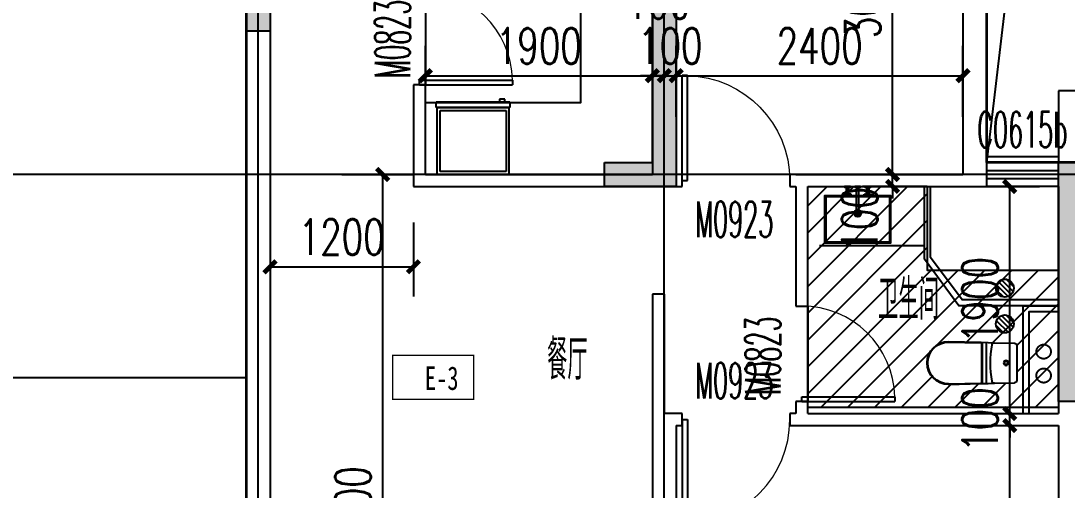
# Model space of a CAD drawing. Extents: x -59851 to 653804, y -249523 to 437614.
# Drawn here: x -25699 to -16943, y -106734 to -102810 of the extents above; entities that cross this region are included whole.
import ezdxf

# ---------------------------------------------------------------- set-up
doc = ezdxf.new("R2010")
doc.units = 0
doc.header["$LTSCALE"] = 1000
doc.header["$MEASUREMENT"] = 0
doc.linetypes.add('DASH', pattern=[0.35, 0.25, -0.1])
doc.linetypes.add('PS', pattern=[3200, 1500, -200, 1500])
doc.layers.add('33计全面积外廓线', color=21, linetype='Continuous', lineweight=35)
for name, color, linetype, plot in [('_S-PS(排水管)', 255, 'Continuous', False), ('A-area(算全面积)', 21, 'Continuous', False), ('A-area(算半面积)', 23, 'Continuous', False)]:
    doc.layers.add(name, color=color, linetype=linetype, plot=plot)
for name, color, linetype in [('_S-YS(雨水管)', 3, 'Continuous'), ('_S-空调立管', 7, 'Continuous'), ('A-Lvtry（卫生间）', 5, 'Continuous'), ('A-ROOF', 7, 'Continuous'), ('A-烟气道', 105, 'Continuous'), ('A-看线', 105, 'Continuous'), ('A-第三道尺寸线', 105, 'Continuous'), ('A-线脚看线', 9, 'Continuous'), ('A-降板区域', 251, 'Continuous'), ('DIM_ELEV', 3, 'Continuous'), ('DOTE', 16, 'Continuous'), ('NL', 5, 'Continuous'), ('PS', 6, 'PS'), ('PUB_HATCH', 8, 'Continuous'), ('PUB_TEXT', 7, 'Continuous'), ('WALL', 2, 'Continuous'), ('WINDOW', 4, 'Continuous'), ('WINDOW_TEXT', 7, 'Continuous'), ('ys', 154, 'Continuous'), ('剪力墙', 6, 'Continuous'), ('户型标示', 7, 'Continuous')]:
    doc.layers.add(name, color=color, linetype=linetype)
doc.styles.add('_TCH_DIM', font='SIMPLEX.shx', dxfattribs={"width": 0.7, "bigfont": 'GBCBIG.shx'})
doc.styles.add('_TCH_DIM_T3', font='SIMPLEX.shx', dxfattribs={"width": 0.705882, "bigfont": 'GBCBIG.shx'})
doc.styles.add('_TCH_WINDOW', font='SIMPLEX.shx', dxfattribs={"width": 0.7, "height": 3.5, "bigfont": 'GBCBIG.shx'})
doc.styles.get("Standard").update_dxf_attribs({"font": 'gbenor.shx', "width": 0.7, "bigfont": 'gbcbig.shx'})
doc.styles.add('黑体', font='simhei.ttf', dxfattribs={"width": 0.7})
doc.dimstyles.new('_TCH_ARCH&&100', dxfattribs={"dimtxt": 297.5, "dimasz": 100, "dimexe": 250, "dimexo": 300, "dimgap": 100, "dimtad": 1, "dimdec": 0, "dimzin": 0, "dimdsep": 46, "dimtxsty": '_TCH_DIM_T3', "dimblk": 'ARCHTICK', "dimcen": 0.09, "dimclrt": 7, "dimazin": 2, "dimtfac": 1, "dimtdec": 0, "dimtix": 1, "dimtmove": 2, "dimatfit": 3, "dimfxl": 0, "dimtolj": 1, "dimtzin": 0, "dimarcsym": 0})

# ---------------------------------------------------------------- blocks, each defined once
blk = doc.blocks.new('18fjlq0329')
at = {"layer": 'PUB_HATCH'}
for points in [[(-23813.7, -20544.5), (-23613.7, -20544.5), (-23613.7, -22544.5), (-23813.7, -22544.5), (-23813.7, -20744.5)], [(-20813.7, -23644.5), (-20413.7, -23644.5), (-20413.7, -20744.5), (-20963.7, -20744.5), (-20963.7, -20544.5), (-20213.7, -20544.5), (-20213.7, -23844.5), (-20413.7, -23844.5), (-20813.7, -23844.5)], [(-17013.7, -23644.5), (-16813.7, -23644.5), (-16813.7, -25644.5), (-17013.7, -25644.5), (-17013.7, -23844.5)]]:
    blk.add_hatch(color=256, dxfattribs=at).paths.add_polyline_path(points)
at = {"layer": '剪力墙'}
for points in [[(-23813.7, -20544.5), (-23613.7, -20544.5), (-23613.7, -22544.5), (-23813.7, -22544.5), (-23813.7, -20744.5)], [(-20813.7, -23644.5), (-20413.7, -23644.5), (-20413.7, -20744.5), (-20963.7, -20744.5), (-20963.7, -20544.5), (-20213.7, -20544.5), (-20213.7, -23844.5), (-20413.7, -23844.5), (-20813.7, -23844.5)], [(-17013.7, -23644.5), (-16813.7, -23644.5), (-16813.7, -25644.5), (-17013.7, -25644.5), (-17013.7, -23844.5)]]:
    blk.add_lwpolyline(points, close=True, dxfattribs=at)
blk.add_lwpolyline([(-17013.7, -23844.5), (-17013.7, -23844.5)], dxfattribs=at)
blk = doc.blocks.new('zhouxianssceng0329')
at = {"layer": 'DOTE'}
for p, q in [((-23713.7, 132089.9), (-23713.7, 156469.4)), ((-20313.7, 132089.9), (-20313.7, 143398.2)), ((5501.3, 140298.2), (-44988.6, 140298.2))]:
    blk.add_line(p, q, dxfattribs=at)
blk = doc.blocks.new('zhenzheng1417hxt0329')
at = {"layer": 'A-area(算全面积)'}
blk.add_lwpolyline([(-17613.7, 20870.7), (-17613.7, 13970.7), (-16213.7, 13970.7), (-16213.5, 17270.6), (-15613.7, 17270.7), (-15613.7, 17070.7), (-5513.7, 17070.7), (-5513.7, 20870.7)], close=True, dxfattribs=at)
at = {"layer": 'A-看线'}
blk.add_lwpolyline([(-17613.7, 13970.7), (-16916.1, 19872.7), (-5513.7, 20870.7)], dxfattribs=at)
blk = doc.blocks.new('188xj0329')
at = {"layer": 'A-线脚看线'}
blk.add_lwpolyline([(-17613.7, -28216.7), (-17013.7, -28216.7)], dxfattribs=at)
blk = doc.blocks.new('no2wuding0329')
at = {"layer": 'A-ROOF'}
for points in [[(-25563.6, 24698.2), (-29213.7, 24698.2), (-29213.7, 24898.2), (-29813.7, 24898.2), (-29813.7, 21598.2), (-30613.7, 21598.2), (-30613.7, 15698.2), (-27213.7, 15698.2)], [(-25563.6, 24648.2), (-29263.7, 24648.2), (-29263.7, 24848.2), (-29763.7, 24848.2), (-29763.7, 21548.2), (-30563.7, 21548.2), (-30563.7, 15748.2), (-27213.7, 15748.2)], [(-25563.6, 24498.2), (-29463.7, 24498.2), (-29613.7, 24498.2), (-29613.7, 21398.2), (-30413.7, 21398.2), (-30413.7, 15898.2), (-27213.7, 15898.2)], [(-30163.7, 15698.2), (-30163.7, 14948.2), (-27213.7, 14948.2)]]:
    blk.add_lwpolyline(points, dxfattribs=at)
at = {"layer": 'A-ROOF', "linetype": 'DASH'}
blk.add_lwpolyline([(-30113.7, 15698.2), (-30113.7, 14998.2), (-27213.7, 14998.2)], dxfattribs=at)
at = {"layer": 'A-烟气道'}
for points in [[(-27213.7, 24498.2), (-27213.7, 23818.2), (-26433.7, 23818.2), (-26433.7, 24498.2)], [(-27213.7, 24498.2), (-26433.7, 23818.2)], [(-26433.7, 24498.2), (-27213.7, 23818.2)]]:
    blk.add_lwpolyline(points, dxfattribs=at)
at = {"layer": 'A-烟气道', "linetype": 'DASH', "ltscale": 0.5}
for points in [[(-27113.7, 24498.2), (-27113.7, 23918.2), (-26533.7, 23918.2), (-26533.7, 24498.2)], [(-27013.7, 24498.2), (-27013.7, 24018.2), (-26633.7, 24018.2), (-26633.7, 24498.2)]]:
    blk.add_lwpolyline(points, dxfattribs=at)
at = {"layer": 'DIM_ELEV'}
for p, q in [((-27509.3, 24848.2), (-28783.3, 24848.2)), ((-27809.3, 24548.2), (-28109.3, 24848.2)), ((-27809.3, 24548.2), (-27509.3, 24848.2)), ((-30463.7, 20625.7), (-30763.7, 20925.7)), ((-30763.7, 20925.7), (-29489.7, 20925.7)), ((-30463.7, 20625.7), (-30163.7, 20925.7)), ((-27748.6, 19278.4), (-28048.6, 19578.4)), ((-28048.6, 19578.4), (-26774.6, 19578.4)), ((-27748.6, 19278.4), (-27448.6, 19578.4)), ((-28488.7, 16148.2), (-29762.8, 16148.2)), ((-28788.7, 15848.2), (-29088.7, 16148.2)), ((-28788.7, 15848.2), (-28488.7, 16148.2)), ((-28056.8, 15339.3), (-29330.9, 15339.3)), ((-28356.8, 15039.3), (-28656.8, 15339.3)), ((-28356.8, 15039.3), (-28056.8, 15339.3))]:
    blk.add_line(p, q, dxfattribs=at)
at = {"layer": 'PUB_TEXT', "style": '_TCH_DIM'}
for s, height, width, p in [('51.800', 297.5, 0.494118, (-28813.3, 24953.2)), ('51.800', 297.5, 0.494118, (-30219.7, 21030.7)), ('结构', 337.59, 0.7, (-26576.6, 19683.4)), ('50.510', 297.5, 0.494118, (-27504.6, 19683.4)), ('(', 297.5, 0.494118, (-26674.6, 19683.4)), (')', 297.5, 0.494118, (-26232.5, 19683.4)), ('51.800', 297.5, 0.494118, (-29792.8, 16253.2)), ('50.400', 297.5, 0.494118, (-29360.9, 15444.3))]:
    blk.add_text(s, height=height, dxfattribs=dict(at, width=width)).set_placement(p)
at = {"layer": 'PUB_TEXT', "width": 0.7}
blk.add_text('保温不上人屋面', height=337.59, dxfattribs=at).set_placement((-27704.4, 20349.2))
blk = doc.blocks.new('_LV13')
at = {"color": 0}
for p, q in [((-0.071, 0.495), (-0.495, 0.071)), ((0.183, 0.465), (-0.465, -0.183)), ((0.354, 0.354), (-0.354, -0.354)), ((0.465, 0.183), (-0.183, -0.465)), ((0.495, -0.071), (0.071, -0.495))]:
    blk.add_line(p, q, dxfattribs=at)
blk.add_circle((0, 0), 0.5)
blk = doc.blocks.new('jfdsjajkjkjkjkh')
at = {"layer": '_S-PS(排水管)'}
blk.add_lwpolyline([(-23558.7, 137478.3, 1), (-23448.7, 137478.3, 1)], format="xyb", close=True, dxfattribs=at)
at = {"layer": '_S-YS(雨水管)'}
blk.add_lwpolyline([(-20078.7, 137288.3, 1), (-20188.7, 137288.3, 1)], format="xyb", close=True, dxfattribs=at)
at = {"layer": '_S-空调立管'}
for points in [[(-17913.7, 146763.3, 1), (-17913.7, 146653.3, 1)], [(-20078.7, 137088.3, 1), (-20188.7, 137088.3, 1)]]:
    blk.add_lwpolyline(points, format="xyb", close=True, dxfattribs=at)
at = {"layer": 'NL', "ltscale": 0.5, "extrusion": (0, 0, -1), "xscale": -150, "yscale": 150, "zscale": -150, "rotation": 270}
for p in [(17913.7, 146908.3), (17463.7, 142438.3), (17463.7, 142138.3)]:
    blk.add_blockref('_LV13', p, dxfattribs=at)
at = {"layer": 'NL', "ltscale": 0.5, "extrusion": (0, 0, -1), "xscale": 150, "yscale": 150, "zscale": -150}
for p in [(19913.7, 137088.3), (23503.7, 136468.3)]:
    blk.add_blockref('_LV13', p, dxfattribs=at)
blk = doc.blocks.new('A$C2EEA3612')
at = {"linetype": 'Continuous'}
for p, q in [((-180, 570), (-172.9, 299.7)), ((-175, 570.2), (-168, 299.8)), ((175, 570.2), (168, 299.8)), ((180, 570), (172.9, 299.7)), ((-172.9, 299.7), (-171.1, 240)), ((-163, 295), (163, 295)), ((-163, 290), (163, 290)), ((172.9, 299.7), (171.1, 240)), ((-171.6, 255), (171.6, 255)), ((-171.1, 240), (-169.5, 186.6)), ((-169.5, 186.6), (-165.6, 19.4)), ((169.5, 186.6), (165.6, 19.4)), ((171.1, 240), (169.5, 186.6)), ((-145.6, 0), (145.6, 0))]:
    blk.add_line(p, q, dxfattribs=at)
for radius in [20, 15]:
    blk.add_circle((0, 90), radius, dxfattribs=at)
for centre, radius, start, end in [((0, 570), 180, 0, 180), ((0, 570), 175, 0, 180), ((-163, 300), 10, 181.7534, 270), ((-163, 300), 5, 181.7534, 270), ((163, 300), 5, 270, 358.2466), ((163, 300), 10, 270, 358.2466), ((-149.5, 187.2), 20, 99.85566, 181.7534), ((0, -673.3), 893.4, 80.14434, 99.85566), ((149.5, 187.2), 20, 358.2466, 80.14434), ((-145.6, 20), 20, 181.7534, 270), ((145.6, 20), 20, 270, 358.2466)]:
    blk.add_arc(centre, radius, start, end, dxfattribs=at)
blk = doc.blocks.new('g3wr')
at = {"color": 251}
blk.add_wipeout([(92376.5, 176270.3), (92376.5, 176416), (92376.5, 176561.6), (92382.1, 176575.5), (92395.9, 176581.5), (92459.4, 176583.5), (92576.3, 176580.9), (92666.2, 176588.6), (92736.4, 176588), (92946.5, 176596), (92946.5, 176591), (93056.8, 176558.2), (93056.8, 176558.2), (93126.5, 176416), (93075.6, 176297.8), (92946.5, 176236), (92831.5, 176244.5), (92676.2, 176243), (92576.3, 176251), (92395.9, 176250.4)], dxfattribs=at)
at = {"xscale": -1, "rotation": 270}
blk.add_blockref('A$C2EEA3612', (92376.5, 176416), dxfattribs=at)
blk = doc.blocks.new('BX1')
at = {"layer": 'A-Lvtry（卫生间）'}
for p, q in [((-560, 8), (-607.7, 8)), ((-607.7, 8), (-607.7, -608)), ((-560, -608), (-560, 8)), ((0, 0), (-560, 0)), ((0, -600), (0, 0)), ((-560, 0), (-560, -600)), ((-24, -24), (-536, -24)), ((-536, -24), (-536, -576)), ((-24, -576), (-24, -24)), ((-631.1, -564.3), (-631.1, -520)), ((-631.1, -520), (-607.7, -520)), ((-607.7, -520), (-607.7, -564.3)), ((-607.7, -564.3), (-631.1, -564.3)), ((-607.7, -608), (-560, -608)), ((-560, -600), (0, -600)), ((-536, -576), (-24, -576))]:
    blk.add_line(p, q, dxfattribs=at)
blk = doc.blocks.new('A$C12CE3BE6')
at = {"ltscale": 10}
for p, q in [((180, 469), (200, 469)), ((182.5, 422), (182.5, 442)), ((197.5, 442), (182.5, 442)), ((184.5, 442), (184.5, 469)), ((195.5, 442), (195.5, 469)), ((197.5, 422), (197.5, 442)), ((285.2, 469), (265.2, 469)), ((370, 469), (350, 469)), ((352.5, 422), (352.5, 442)), ((352.5, 442), (367.5, 442)), ((354.5, 442), (354.5, 469)), ((365.5, 442), (365.5, 469)), ((367.5, 422), (367.5, 442)), ((220, 412), (160, 412)), ((160, 412), (160, 405)), ((220, 405), (160, 405)), ((180, 412), (180, 435)), ((197.5, 422), (182.5, 422)), ((187, 412), (187, 422)), ((193, 412), (193, 422)), ((200, 412), (200, 435)), ((220, 405), (220, 412)), ((265.2, 260), (265.2, 435)), ((285.2, 260), (285.2, 435)), ((330, 412), (390, 412)), ((330, 405), (330, 412)), ((330, 405), (390, 405)), ((350, 412), (350, 435)), ((352.5, 422), (367.5, 422)), ((357, 412), (357, 422)), ((363, 412), (363, 422)), ((370, 412), (370, 435)), ((390, 412), (390, 405))]:
    blk.add_line(p, q, dxfattribs=at)
for p, q in [((260.9, 235.9), (289.1, 264.1)), ((260.9, 264.1), (289.1, 235.9))]:
    blk.add_line(p, q)
for points in [[(200, 435), (200, 469), (215, 469), (215, 475), (165, 475), (165, 469), (180, 469), (180, 435)], [(285.2, 435), (285.2, 469), (299.8, 469), (299.8, 475), (250.2, 475), (250.2, 469), (265.2, 469), (265.2, 435)], [(370, 435), (370, 469), (385, 469), (385, 475), (335, 475), (335, 469), (350, 469), (350, 435)]]:
    blk.add_lwpolyline(points, dxfattribs=at)
for points in [[(0, 0), (0, 400), (550, 400), (550, 0)], [(10, 10), (10, 390), (540, 390), (540, 10)]]:
    blk.add_lwpolyline(points, close=True)
for centre in [(190, 408.5), (360, 408.5)]:
    blk.add_circle(centre, 3.5, dxfattribs=at)
for radius in [29.1, 20]:
    blk.add_circle((275, 250), radius)
blk.add_arc((275.2, 260), 10, 180, 0, dxfattribs=at)
blk = doc.blocks.new('_ArchTick')
at = {"color": 0, "linetype": 'ByBlock', "const_width": 0.4}
blk.add_lwpolyline([(-0.5, -0.5), (0.5, 0.5)], dxfattribs=at)
blk = doc.blocks.new('*D834')
at = {"layer": 'A-第三道尺寸线', "color": 0, "lineweight": -2, "transparency": 16777216}
for p, q in [((-23013.7, -104094.3), (-22420.5, -104094.3)), ((-22670.5, -109694.3), (-22670.5, -104094.3)), ((-23013.7, -109694.3), (-22420.5, -109694.3))]:
    blk.add_line(p, q, dxfattribs=at)
at = {"layer": 'Defpoints', "color": 0, "transparency": 16777216}
for p in [(-23313.7, -104094.3), (-22670.5, -104094.3), (-23313.7, -109694.3)]:
    blk.add_point(p, dxfattribs=at)
at = {"layer": 'A-第三道尺寸线', "color": 0, "lineweight": -2, "transparency": 16777216, "xscale": 100, "yscale": 100, "zscale": 100}
for p, rotation in [((-22670.5, -104094.3), 90), ((-22670.5, -109694.3), 270)]:
    blk.add_blockref('_ArchTick', p, dxfattribs=dict(at, rotation=rotation))
at = {"layer": 'A-第三道尺寸线', "color": 7, "transparency": 16777216, "insert": (-22919.3, -106894.3), "char_height": 297.5, "attachment_point": 5, "rotation": 90, "style": '_TCH_DIM_T3'}
blk.add_mtext('\\A1;5600', dxfattribs=at)
blk = doc.blocks.new('*D838')
at = {"layer": 'A-第三道尺寸线', "color": 0, "lineweight": -2, "transparency": 16777216}
for p, q in [((-23613.7, -104494.3), (-23613.7, -105116)), ((-22413.7, -104494.3), (-22413.7, -105116)), ((-23613.7, -104866), (-22413.7, -104866))]:
    blk.add_line(p, q, dxfattribs=at)
at = {"layer": 'Defpoints', "color": 0, "transparency": 16777216}
for p in [(-23613.7, -104194.3), (-22413.7, -104194.3), (-22413.7, -104866)]:
    blk.add_point(p, dxfattribs=at)
at = {"layer": 'A-第三道尺寸线', "color": 0, "lineweight": -2, "transparency": 16777216, "xscale": 100, "yscale": 100, "zscale": 100, "rotation": 180}
blk.add_blockref('_ArchTick', (-23613.7, -104866), dxfattribs=at)
at = {"layer": 'A-第三道尺寸线', "color": 0, "lineweight": -2, "transparency": 16777216, "xscale": 100, "yscale": 100, "zscale": 100}
blk.add_blockref('_ArchTick', (-22413.7, -104866), dxfattribs=at)
at = {"layer": 'A-第三道尺寸线', "color": 7, "transparency": 16777216, "insert": (-23013.7, -104617.2), "char_height": 297.5, "attachment_point": 5, "style": '_TCH_DIM_T3'}
blk.add_mtext('\\A1;1200', dxfattribs=at)
blk = doc.blocks.new('*D839')
at = {"layer": 'A-第三道尺寸线', "color": 0, "lineweight": -2, "transparency": 16777216}
for p, q in [((-20213.7, -103611.8), (-20213.7, -103017.5)), ((-17813.7, -103611.8), (-17813.7, -103017.5)), ((-20213.7, -103267.5), (-17813.7, -103267.5))]:
    blk.add_line(p, q, dxfattribs=at)
at = {"layer": 'Defpoints', "color": 0, "transparency": 16777216}
for p in [(-17813.7, -103267.5), (-20213.7, -103911.8), (-17813.7, -103911.8)]:
    blk.add_point(p, dxfattribs=at)
at = {"layer": 'A-第三道尺寸线', "color": 0, "lineweight": -2, "transparency": 16777216, "xscale": 100, "yscale": 100, "zscale": 100, "rotation": 180}
blk.add_blockref('_ArchTick', (-20213.7, -103267.5), dxfattribs=at)
at = {"layer": 'A-第三道尺寸线', "color": 0, "lineweight": -2, "transparency": 16777216, "xscale": 100, "yscale": 100, "zscale": 100}
blk.add_blockref('_ArchTick', (-17813.7, -103267.5), dxfattribs=at)
at = {"layer": 'A-第三道尺寸线', "color": 7, "transparency": 16777216, "insert": (-19013.7, -103018.8), "char_height": 297.5, "attachment_point": 5, "style": '_TCH_DIM_T3'}
blk.add_mtext('\\A1;2400', dxfattribs=at)
blk = doc.blocks.new('*D840')
at = {"layer": 'A-第三道尺寸线', "color": 0, "lineweight": -2, "transparency": 16777216}
for p, q in [((-20313.7, -103611.8), (-20313.7, -103017.5)), ((-20213.7, -103611.8), (-20213.7, -103017.5)), ((-20313.7, -103267.5), (-20413.7, -103267.5)), ((-20313.7, -103267.5), (-20213.7, -103267.5)), ((-20213.7, -103267.5), (-20113.7, -103267.5))]:
    blk.add_line(p, q, dxfattribs=at)
at = {"layer": 'Defpoints', "color": 0, "transparency": 16777216}
for p in [(-20213.7, -103267.5), (-20313.7, -103911.8), (-20213.7, -103911.8)]:
    blk.add_point(p, dxfattribs=at)
at = {"layer": 'A-第三道尺寸线', "color": 0, "lineweight": -2, "transparency": 16777216, "xscale": 100, "yscale": 100, "zscale": 100}
blk.add_blockref('_ArchTick', (-20313.7, -103267.5), dxfattribs=at)
at = {"layer": 'A-第三道尺寸线', "color": 0, "lineweight": -2, "transparency": 16777216, "xscale": 100, "yscale": 100, "zscale": 100, "rotation": 180}
blk.add_blockref('_ArchTick', (-20213.7, -103267.5), dxfattribs=at)
at = {"layer": 'A-第三道尺寸线', "color": 7, "transparency": 16777216, "insert": (-20263.7, -103018.8), "char_height": 297.5, "attachment_point": 5, "style": '_TCH_DIM_T3'}
blk.add_mtext('\\A1;100', dxfattribs=at)
blk = doc.blocks.new('*D841')
at = {"layer": 'A-第三道尺寸线', "color": 0, "lineweight": -2, "transparency": 16777216}
for p, q in [((-20413.7, -103611.8), (-20413.7, -103017.5)), ((-20313.7, -103611.8), (-20313.7, -103017.5)), ((-20413.7, -103267.5), (-20513.7, -103267.5)), ((-20413.7, -103267.5), (-20313.7, -103267.5)), ((-20313.7, -103267.5), (-20213.7, -103267.5))]:
    blk.add_line(p, q, dxfattribs=at)
at = {"layer": 'Defpoints', "color": 0, "transparency": 16777216}
for p in [(-20313.7, -103267.5), (-20413.7, -103911.8), (-20313.7, -103911.8)]:
    blk.add_point(p, dxfattribs=at)
at = {"layer": 'A-第三道尺寸线', "color": 0, "lineweight": -2, "transparency": 16777216, "xscale": 100, "yscale": 100, "zscale": 100}
blk.add_blockref('_ArchTick', (-20413.7, -103267.5), dxfattribs=at)
at = {"layer": 'A-第三道尺寸线', "color": 0, "lineweight": -2, "transparency": 16777216, "xscale": 100, "yscale": 100, "zscale": 100, "rotation": 180}
blk.add_blockref('_ArchTick', (-20313.7, -103267.5), dxfattribs=at)
at = {"layer": 'A-第三道尺寸线', "color": 7, "transparency": 16777216, "insert": (-20363.7, -102642.5), "char_height": 297.5, "attachment_point": 5, "style": '_TCH_DIM_T3'}
blk.add_mtext('\\A1;100', dxfattribs=at)
blk = doc.blocks.new('*D842')
at = {"layer": 'A-第三道尺寸线', "color": 0, "lineweight": -2, "transparency": 16777216}
for p, q in [((-22313.7, -103611.8), (-22313.7, -103017.5)), ((-20413.7, -103611.8), (-20413.7, -103017.5)), ((-22313.7, -103267.5), (-20413.7, -103267.5))]:
    blk.add_line(p, q, dxfattribs=at)
at = {"layer": 'Defpoints', "color": 0, "transparency": 16777216}
for p in [(-20413.7, -103267.5), (-22313.7, -103911.8), (-20413.7, -103911.8)]:
    blk.add_point(p, dxfattribs=at)
at = {"layer": 'A-第三道尺寸线', "color": 0, "lineweight": -2, "transparency": 16777216, "xscale": 100, "yscale": 100, "zscale": 100, "rotation": 180}
blk.add_blockref('_ArchTick', (-22313.7, -103267.5), dxfattribs=at)
at = {"layer": 'A-第三道尺寸线', "color": 0, "lineweight": -2, "transparency": 16777216, "xscale": 100, "yscale": 100, "zscale": 100}
blk.add_blockref('_ArchTick', (-20413.7, -103267.5), dxfattribs=at)
at = {"layer": 'A-第三道尺寸线', "color": 7, "transparency": 16777216, "insert": (-21363.7, -103018.8), "char_height": 297.5, "attachment_point": 5, "style": '_TCH_DIM_T3'}
blk.add_mtext('\\A1;1900', dxfattribs=at)
blk = doc.blocks.new('*D843')
at = {"layer": 'A-第三道尺寸线', "color": 0, "lineweight": -2, "transparency": 16777216}
for p, q in [((-18113.7, -101094.3), (-18653.5, -101094.3)), ((-18403.5, -104094.3), (-18403.5, -101094.3)), ((-18113.7, -104094.3), (-18653.5, -104094.3))]:
    blk.add_line(p, q, dxfattribs=at)
at = {"layer": 'Defpoints', "color": 0, "transparency": 16777216}
for p in [(-18403.5, -101094.3), (-17813.7, -101094.3), (-17813.7, -104094.3)]:
    blk.add_point(p, dxfattribs=at)
at = {"layer": 'A-第三道尺寸线', "color": 0, "lineweight": -2, "transparency": 16777216, "xscale": 100, "yscale": 100, "zscale": 100}
for p, rotation in [((-18403.5, -101094.3), 90), ((-18403.5, -104094.3), 270)]:
    blk.add_blockref('_ArchTick', p, dxfattribs=dict(at, rotation=rotation))
at = {"layer": 'A-第三道尺寸线', "color": 7, "transparency": 16777216, "insert": (-18652.3, -102594.3), "char_height": 297.5, "attachment_point": 5, "rotation": 90, "style": '_TCH_DIM_T3'}
blk.add_mtext('\\A1;3000', dxfattribs=at)
blk = doc.blocks.new('*D844')
at = {"layer": 'A-第三道尺寸线', "color": 0, "lineweight": -2, "transparency": 16777216}
for p, q in [((-18403.5, -104094.3), (-18403.5, -103994.3)), ((-18113.7, -104094.3), (-18653.5, -104094.3)), ((-18403.5, -104194.3), (-18403.5, -104094.3)), ((-18113.7, -104194.3), (-18653.5, -104194.3)), ((-18403.5, -104194.3), (-18403.5, -104294.3))]:
    blk.add_line(p, q, dxfattribs=at)
at = {"layer": 'Defpoints', "color": 0, "transparency": 16777216}
for p in [(-18403.5, -104094.3), (-17813.7, -104094.3), (-17813.7, -104194.3)]:
    blk.add_point(p, dxfattribs=at)
at = {"layer": 'A-第三道尺寸线', "color": 0, "lineweight": -2, "transparency": 16777216, "xscale": 100, "yscale": 100, "zscale": 100}
for p, rotation in [((-18403.5, -104094.3), 270), ((-18403.5, -104194.3), 90)]:
    blk.add_blockref('_ArchTick', p, dxfattribs=dict(at, rotation=rotation))
at = {"layer": 'A-第三道尺寸线', "color": 7, "transparency": 16777216, "insert": (-18678.5, -104469.3), "char_height": 297.5, "attachment_point": 5, "rotation": 90, "style": '_TCH_DIM_T3'}
blk.add_mtext('\\A1;100', dxfattribs=at)
blk = doc.blocks.new('*D845')
at = {"layer": 'A-第三道尺寸线', "color": 0, "lineweight": -2, "transparency": 16777216}
for p, q in [((-17713.7, -104194.3), (-17172.5, -104194.3)), ((-17422.5, -106094.3), (-17422.5, -104194.3)), ((-17713.7, -106094.3), (-17172.5, -106094.3))]:
    blk.add_line(p, q, dxfattribs=at)
at = {"layer": 'Defpoints', "color": 0, "transparency": 16777216}
for p in [(-18013.7, -104194.3), (-17422.5, -104194.3), (-18013.7, -106094.3)]:
    blk.add_point(p, dxfattribs=at)
at = {"layer": 'A-第三道尺寸线', "color": 0, "lineweight": -2, "transparency": 16777216, "xscale": 100, "yscale": 100, "zscale": 100}
for p, rotation in [((-17422.5, -104194.3), 90), ((-17422.5, -106094.3), 270)]:
    blk.add_blockref('_ArchTick', p, dxfattribs=dict(at, rotation=rotation))
at = {"layer": 'A-第三道尺寸线', "color": 7, "transparency": 16777216, "insert": (-17671.2, -105144.3), "char_height": 297.5, "attachment_point": 5, "rotation": 90, "style": '_TCH_DIM_T3'}
blk.add_mtext('\\A1;1900', dxfattribs=at)
blk = doc.blocks.new('*D846')
at = {"layer": 'A-第三道尺寸线', "color": 0, "lineweight": -2, "transparency": 16777216}
for p, q in [((-17422.5, -106094.3), (-17422.5, -105994.3)), ((-17713.7, -106094.3), (-17172.5, -106094.3)), ((-17422.5, -106194.3), (-17422.5, -106094.3)), ((-17713.7, -106194.3), (-17172.5, -106194.3)), ((-17422.5, -106194.3), (-17422.5, -106294.3))]:
    blk.add_line(p, q, dxfattribs=at)
at = {"layer": 'Defpoints', "color": 0, "transparency": 16777216}
for p in [(-18013.7, -106094.3), (-17422.5, -106094.3), (-18013.7, -106194.3)]:
    blk.add_point(p, dxfattribs=at)
at = {"layer": 'A-第三道尺寸线', "color": 0, "lineweight": -2, "transparency": 16777216, "xscale": 100, "yscale": 100, "zscale": 100}
for p, rotation in [((-17422.5, -106094.3), 270), ((-17422.5, -106194.3), 90)]:
    blk.add_blockref('_ArchTick', p, dxfattribs=dict(at, rotation=rotation))
at = {"layer": 'A-第三道尺寸线', "color": 7, "transparency": 16777216, "insert": (-17671.3, -106144.3), "char_height": 297.5, "attachment_point": 5, "rotation": 90, "style": '_TCH_DIM_T3'}
blk.add_mtext('\\A1;100', dxfattribs=at)
blk = doc.blocks.new('*D847')
at = {"layer": 'A-第三道尺寸线', "color": 0, "lineweight": -2, "transparency": 16777216}
for p, q in [((-17713.7, -106194.3), (-17172.5, -106194.3)), ((-17422.5, -109694.3), (-17422.5, -106194.3)), ((-17713.7, -109694.3), (-17172.5, -109694.3))]:
    blk.add_line(p, q, dxfattribs=at)
at = {"layer": 'Defpoints', "color": 0, "transparency": 16777216}
for p in [(-18013.7, -106194.3), (-17422.5, -106194.3), (-18013.7, -109694.3)]:
    blk.add_point(p, dxfattribs=at)
at = {"layer": 'A-第三道尺寸线', "color": 0, "lineweight": -2, "transparency": 16777216, "xscale": 100, "yscale": 100, "zscale": 100}
for p, rotation in [((-17422.5, -106194.3), 90), ((-17422.5, -109694.3), 270)]:
    blk.add_blockref('_ArchTick', p, dxfattribs=dict(at, rotation=rotation))
at = {"layer": 'A-第三道尺寸线', "color": 7, "transparency": 16777216, "insert": (-17671.3, -107944.3), "char_height": 297.5, "attachment_point": 5, "rotation": 90, "style": '_TCH_DIM_T3'}
blk.add_mtext('\\A1;3500', dxfattribs=at)
blk = doc.blocks.new('*D1703')
at = {"layer": 'A-第三道尺寸线', "color": 0, "lineweight": -2, "transparency": 16777216}
for p, q in [((-16781.5, -101094.3), (-16262.9, -101094.3)), ((-16512.9, -103394.3), (-16512.9, -101094.3)), ((-16781.5, -103394.3), (-16262.9, -103394.3))]:
    blk.add_line(p, q, dxfattribs=at)
at = {"layer": 'Defpoints', "color": 0, "transparency": 16777216}
for p in [(-17081.5, -101094.3), (-16512.9, -101094.3), (-17081.5, -103394.3)]:
    blk.add_point(p, dxfattribs=at)
at = {"layer": 'A-第三道尺寸线', "color": 0, "lineweight": -2, "transparency": 16777216, "xscale": 100, "yscale": 100, "zscale": 100}
for p, rotation in [((-16512.9, -101094.3), 90), ((-16512.9, -103394.3), 270)]:
    blk.add_blockref('_ArchTick', p, dxfattribs=dict(at, rotation=rotation))
at = {"layer": 'A-第三道尺寸线', "color": 7, "transparency": 16777216, "insert": (-16761.7, -102244.3), "char_height": 297.5, "attachment_point": 5, "rotation": 90, "style": '_TCH_DIM_T3'}
blk.add_mtext('\\A1;2300', dxfattribs=at)
blk = doc.blocks.new('$DorLib2D$00000001')
for p, q in [((0.45, 0.975), (0.5, 0.975)), ((0.45, 0), (0.45, 0.975)), ((0.5, 0), (0.5, 0.975)), ((0.5, 0), (0.45, 0))]:
    blk.add_line(p, q)
at = {"lineweight": 13}
blk.add_arc((0.475, 0), 0.975, 91.46928, 180, dxfattribs=at)
blk = doc.blocks.new('$TCHSYS$WIN2D')
for p, q in [((-0.5, 0.5), (0.5, 0.5)), ((-0.5, 0.5), (-0.5, -0.5)), ((0.5, 0.5), (0.5, -0.5)), ((0.5, 0.167), (-0.5, 0.167)), ((0.5, -0.167), (-0.5, -0.167)), ((-0.5, -0.5), (0.5, -0.5))]:
    blk.add_line(p, q)

msp = doc.modelspace()

# ---------------------------------------------------------------- hatches: boundary and pattern name
at = {"layer": 'A-降板区域'}
h = msp.add_hatch(dxfattribs=at)
h.set_pattern_fill('ANSI31', color=256, scale=100)
h.set_pattern_definition([(45, (1599.37, -3495.35), (-112.2532, 112.2532), [])])
h.paths.add_polyline_path([(-19113.7, -104194.3), (-18113.7, -104194.3), (-18113.7, -104894.3), (-17013.7, -104894.3), (-17013.7, -106044.3), (-19113.7, -106044.3)])

# ---------------------------------------------------------------- linework, layer by layer
at = {"layer": '33计全面积外廓线'}
msp.add_lwpolyline([(-16213.7, -103994.3), (-17613.7, -103994.3), (-17613.7, -100894.3), (-23813.7, -100894.3), (-23813.7, -109894.3), (186.3, -109894.3)], dxfattribs=at)
at = {"layer": 'A-Lvtry（卫生间）', "ltscale": 3}
msp.add_line((-18135.2, -104692), (-19013.8, -104692), dxfattribs=at)
for points in [[(-22013.8, -101694.3), (-21013.8, -101694.3), (-21013.8, -103494.3), (-22313.8, -103494.3)], [(-17013.7, -105192), (-17849.3, -105192), (-18135.2, -104802.3), (-18135.2, -104194.3)], [(-17013.7, -105142), (-17820.6, -105142), (-18085.2, -104788.7), (-18085.2, -104194.3)]]:
    msp.add_lwpolyline(points, dxfattribs=at)
at = {"layer": 'A-降板区域'}
msp.add_lwpolyline([(-19113.7, -104194.3), (-18113.7, -104194.3), (-18113.7, -104894.3), (-18113.7, -104894.3), (-17013.7, -104894.3), (-17013.7, -106044.3), (-19113.7, -106044.3)], close=True, dxfattribs=at)
at = {"layer": 'PS', "ltscale": 0.5}
for centre in [(-17138.7, -105575.8), (-17138.7, -105775.8)]:
    msp.add_circle(centre, 60, dxfattribs=at)
at = {"layer": 'WALL'}
for p, q in [((-23813.7, -100894.3), (-23813.7, -109794.3)), ((-17613.7, -100894.3), (-17613.7, -103994.3)), ((-23613.7, -101094.3), (-23613.7, -109694.3)), ((-20413.7, -101094.3), (-20413.7, -104094.3)), ((-20213.7, -101094.3), (-20213.7, -104094.3)), ((-17813.7, -101094.3), (-17813.7, -104094.3)), ((-22313.7, -103344.3), (-22413.7, -103344.3)), ((-22413.7, -103344.3), (-22413.7, -104194.3)), ((-22313.7, -104094.3), (-22313.7, -103344.3)), ((-17013.7, -103394.3), (-17013.7, -103994.3)), ((-16813.7, -103394.3), (-17013.7, -103394.3)), ((-17613.7, -104194.3), (-17613.7, -103994.3)), ((-17013.7, -104194.3), (-17013.7, -103994.3)), ((-22313.7, -104094.3), (-20413.7, -104094.3)), ((-20163.7, -104094.3), (-20213.7, -104094.3)), ((-20163.7, -104194.3), (-20163.7, -104094.3)), ((-19213.7, -104094.3), (-19263.7, -104094.3)), ((-19263.7, -104094.3), (-19263.7, -104194.3)), ((-19213.7, -104094.3), (-17813.7, -104094.3)), ((-22413.7, -104194.3), (-20313.7, -104194.3)), ((-20313.7, -104194.3), (-20163.7, -104194.3)), ((-19263.7, -104194.3), (-19213.7, -104194.3)), ((-19213.7, -104194.3), (-19213.7, -105194.3)), ((-19113.7, -105194.3), (-19113.7, -104194.3)), ((-19113.7, -104194.3), (-17713.7, -104194.3)), ((-17713.7, -104194.3), (-17613.7, -104194.3)), ((-17013.7, -104194.3), (-17013.7, -106094.3)), ((-20413.7, -105094.3), (-20413.7, -106094.3)), ((-20313.7, -105094.3), (-20413.7, -105094.3)), ((-20313.7, -105094.3), (-20313.7, -106094.3)), ((-19213.7, -105194.3), (-19113.7, -105194.3)), ((-19113.7, -105994.3), (-19213.7, -105994.3)), ((-19213.7, -105994.3), (-19213.7, -106094.3)), ((-19113.7, -106094.3), (-19113.7, -105994.3)), ((-20413.7, -106094.3), (-20413.7, -109694.3)), ((-20163.7, -106094.3), (-20313.7, -106094.3)), ((-20163.7, -106194.3), (-20163.7, -106094.3)), ((-19213.7, -106094.3), (-19263.7, -106094.3)), ((-19263.7, -106094.3), (-19263.7, -106194.3)), ((-19113.7, -106094.3), (-17013.7, -106094.3)), ((-20213.7, -106194.3), (-20163.7, -106194.3)), ((-20213.7, -106194.3), (-20213.7, -109694.3)), ((-19263.7, -106194.3), (-19213.7, -106194.3)), ((-19213.7, -106194.3), (-17013.7, -106194.3)), ((-17013.7, -106194.3), (-17013.7, -109694.3))]:
    msp.add_line(p, q, dxfattribs=at)
for points in [[(-17013.7, -105194.3), (-17313.7, -105194.3), (-17313.7, -106094.3)], [(-17013.7, -105244.3), (-17263.7, -105244.3), (-17263.7, -106094.3)]]:
    msp.add_lwpolyline(points, dxfattribs=at)
at = {"layer": 'WINDOW'}
for p, q in [((-22313.7, -102544.3), (-22313.7, -103344.3)), ((-19113.7, -105194.3), (-19113.7, -105994.3))]:
    msp.add_line(p, q, dxfattribs=at)
at = {"layer": 'ys'}
msp.add_lwpolyline([(-23813.7, -105794.3), (-30413.7, -105794.3)], dxfattribs=at)
at = {"layer": '户型标示', "color": 2, "const_width": 11.2}
msp.add_lwpolyline([(-21908.4, -105607.2), (-22586.1, -105607.2), (-22586.1, -105973.6), (-21908.4, -105973.6)], close=True, dxfattribs=at)

# ---------------------------------------------------------------- block references
for name, p in [('zhouxianssceng0329', (0, -244392.5)), ('188xj0329', (0, -75727.5)), ('18fjlq0329', (0, -80349.7)), ('zhenzheng1417hxt0329', (0, -117964.9)), ('no2wuding0329', (0, -125592.5))]:
    msp.add_blockref(name, p)
at = {"layer": 'A-area(算半面积)'}
msp.add_blockref('jfdsjajkjkjkjkh', (0, -247482.6), dxfattribs=at)
at = {"layer": 'A-Lvtry（卫生间）', "extrusion": (-1.08889e-08, -3.92285e-11, -1), "zscale": -1.000000000000012, "rotation": 270}
msp.add_blockref('BX1', (22213.8, -104094.3, 0), dxfattribs=at)
at = {"layer": 'A-Lvtry（卫生间）', "ltscale": 3}
msp.add_blockref('A$C12CE3BE6', (-18970.2, -104669.3), dxfattribs=at)
at = {"layer": 'WINDOW'}
ref = msp.add_blockref('$DorLib2D$00000001', (-22363.7, -102944.3), dxfattribs=dict(at, xscale=800, yscale=800, zscale=800, rotation=270))
ref.add_attrib('A', 'M0823', (-22440, -103287.3), dxfattribs={"layer": 'WINDOW_TEXT', "height": 297.5, "rotation": 90, "style": '_TCH_WINDOW', "width": 0.494118})
ref = msp.add_blockref('$DorLib2D$00000001', (-19713.7, -104144.3), dxfattribs=dict(at, xscale=-900, yscale=900, zscale=-900))
ref.add_attrib('A', 'M0923', (-20056.7, -104618), dxfattribs={"layer": 'WINDOW_TEXT', "height": 297.5, "style": '_TCH_WINDOW', "width": 0.494118})
ref = msp.add_blockref('$TCHSYS$WIN2D', (-17313.7, -104094.3), dxfattribs=dict(at, xscale=-600, yscale=-200, zscale=-600))
ref.add_attrib('A', 'C0615b', (-17695.2, -103868), dxfattribs={"layer": 'WINDOW_TEXT', "height": 297.5, "style": '_TCH_WINDOW', "width": 0.494118})
ref = msp.add_blockref('$DorLib2D$00000001', (-19163.7, -105594.3), dxfattribs=dict(at, xscale=800, yscale=800, zscale=800, rotation=270))
ref.add_attrib('A', 'M0823', (-19340, -105937.3), dxfattribs={"layer": 'WINDOW_TEXT', "height": 297.5, "rotation": 90, "style": '_TCH_WINDOW', "width": 0.494118})
ref = msp.add_blockref('$DorLib2D$00000001', (-19713.7, -106144.3), dxfattribs=dict(at, xscale=-900, yscale=-900, zscale=-900))
ref.add_attrib('A', 'M0923', (-20056.7, -105968), dxfattribs={"layer": 'WINDOW_TEXT', "height": 297.5, "style": '_TCH_WINDOW', "width": 0.494118})

# ---------------------------------------------------------------- texts
at = {"layer": 'PUB_TEXT', "width": 0.7}
for s, p in [('卫生间', (-18524.2, -105308.5)), ('餐厅', (-21294.8, -105811.7))]:
    msp.add_text(s, height=337.59, dxfattribs=at).set_placement(p)
at = {"layer": '户型标示', "color": 2, "style": '黑体', "width": 0.7}
msp.add_text('E-3', height=197.15, dxfattribs=at).set_placement((-22317.4, -105896.2))

# ---------------------------------------------------------------- dimensions: what is measured, and where the dimension line sits
at = {"layer": 'A-第三道尺寸线'}
for p1, p2, distance, picture, middle in [((-17813.7, -104094.3), (-17813.7, -101094.3), 589.8, '*D843', (-18652.3, -102594.3)), ((-17081.5, -103394.3), (-17081.5, -101094.3), -568.5, '*D1703', (-16761.7, -102244.3)), ((-22313.7, -103911.8), (-20413.7, -103911.8), 644.3, '*D842', (-21363.7, -103018.8)), ((-20313.7, -103911.8), (-20213.7, -103911.8), 644.3, '*D840', (-20263.7, -103018.8)), ((-20213.7, -103911.8), (-17813.7, -103911.8), 644.3, '*D839', (-19013.7, -103018.8)), ((-23313.7, -109694.3), (-23313.7, -104094.3), -643.2, '*D834', (-22919.3, -106894.3)), ((-23613.7, -104194.3), (-22413.7, -104194.3), -671.7, '*D838', (-23013.7, -104617.2)), ((-18013.7, -109694.3), (-18013.7, -106194.3), -591.2, '*D847', (-17671.3, -107944.3))]:
    dim = msp.add_aligned_dim(p1=p1, p2=p2, distance=distance, dimstyle='_TCH_ARCH&&100', dxfattribs=at)
    dim.commit()
    dim.dimension.update_dxf_attribs({"geometry": picture, "text_midpoint": middle})
for base, p1, p2, angle, picture, middle in [((-20313.7, -103267.5), (-20413.7, -103911.8), (-20313.7, -103911.8), 0, '*D841', (-20363.7, -102642.5)), ((-18403.5, -104094.3), (-17813.7, -104194.3), (-17813.7, -104094.3), 90, '*D844', (-18678.5, -104469.3))]:
    dim = msp.add_linear_dim(base=base, p1=p1, p2=p2, angle=angle, dimstyle='_TCH_ARCH&&100', dxfattribs=at)
    dim.commit()
    dim.dimension.update_dxf_attribs({"geometry": picture, "text_midpoint": middle, "dimtype": 161})

# ---------------------------------------------------------------- next in the draw order: block references
at = {"layer": 'A-Lvtry（卫生间）', "ltscale": 3, "rotation": 180}
msp.add_blockref('g3wr', (75012.7, 70745.3), dxfattribs=at)

# ---------------------------------------------------------------- next in the draw order: dimensions: what is measured, and where the dimension line sits
at = {"layer": 'A-第三道尺寸线'}
for p1, p2, picture, middle in [((-18013.7, -106094.3), (-18013.7, -104194.3), '*D845', (-17671.2, -105144.3)), ((-18013.7, -106194.3), (-18013.7, -106094.3), '*D846', (-17671.3, -106144.3))]:
    dim = msp.add_aligned_dim(p1=p1, p2=p2, distance=-591.2, dimstyle='_TCH_ARCH&&100', dxfattribs=at)
    dim.commit()
    dim.dimension.update_dxf_attribs({"geometry": picture, "text_midpoint": middle})

doc.saveas('drawing.dxf')
